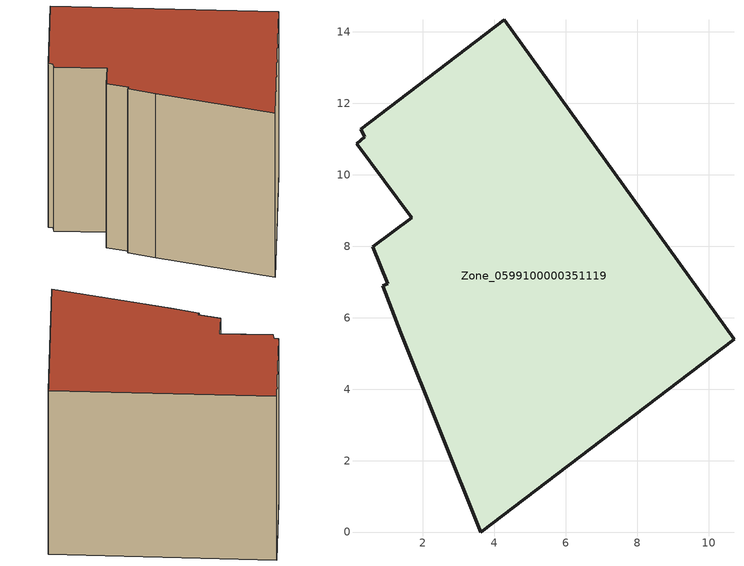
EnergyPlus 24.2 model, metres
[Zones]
Zone_0599100000351119
 floor ground (C_G): 0.27,11.28 4.28,14.33 10.71,5.4 3.63,0 1.39,5.58 0.89,6.89 1.03,6.95 0.61,7.98 1.7,8.8 0.15,10.87 0.38,11.06 z0
 wall outside (C_F): 0.61,7.98 1.03,6.95 0.89,6.89 1.39,5.58 3.63,0 10.71,5.4 4.28,14.33 0.27,11.28 0.38,11.06 0.15,10.87 1.7,8.8 0.61,7.98 z0:9.45
 roof outside (C_R): 0.38,11.06 0.15,10.87 1.7,8.8 0.61,7.98 1.03,6.95 0.89,6.89 1.39,5.58 3.63,0 10.71,5.4 4.28,14.33 0.27,11.28 z9.45
[BUILDING]
Pand.0599100000351119: North Axis=0; Terrain=City; Loads Convergence Tolerance Value=0.04; Temperature Convergence Tolerance Value=0.4; Solar Distribution=FullExterior; Maximum Number of Warmup Days=25; Minimum Number of Warmup Days=1
[Site:Location]
Rotterdam.The.Hague.AP_ZH_NLD Design_Conditions: Latitude=51.96; Longitude=4.45; Time Zone=1; Elevation=-4.5
[SITE:GROUNDTEMPERATURE:BUILDINGSURFACE]
18, 18, 18, 18, 18, 18, 18, 18, 18, 18, 18, 18
[MATERIAL] Thermal Absorptance=0.9; Solar Absorptance=0.7; Visible Absorptance=0.7
Name | Roughness | Thickness | Conductivity | Density | Specific Heat
G.TC.1992-2005 | MediumSmooth | 0.15 | 0.06 | 540 | 1210
F.TC.1992-2005 | Rough | 0.3 | 0.12 | 1920 | 840
R.TC.1992-2005 | MediumRough | 0.2 | 0.08 | 1500 | 1000
[CONSTRUCTION]
C_G: G.TC.1992-2005
C_F: F.TC.1992-2005
C_R: R.TC.1992-2005
[ZONE]
Zone_0599100000351119: Type=1; Multiplier=1; Ceiling Height=Autocalculate; Volume=Autocalculate; Floor Area=autocalculate; Part of Total Floor Area=Yes
[ZONEINFILTRATION:DESIGNFLOWRATE]
Infil_Zone_0599100000351119: Zone or ZoneList or Space or SpaceList=Zone_0599100000351119; Schedule=AlwaysOn; Design Flow Rate Calculation Method=Flow/Area; Flow Rate per Floor Area=0.0015; Constant Term Coefficient=1; Temperature Term Coefficient=0; Velocity Term Coefficient=0; Velocity Squared Term Coefficient=0
[HVACTEMPLATE:ZONE:IDEALLOADSAIRSYSTEM]
Zone_0599100000351119: Maximum Heating Supply Air Temperature=50; Minimum Cooling Supply Air Temperature=13; Maximum Heating Supply Air Humidity Ratio=0.0156; Minimum Cooling Supply Air Humidity Ratio=0.0077; Heating Limit=NoLimit; Cooling Limit=NoLimit; Dehumidification Control Type=ConstantSensibleHeatRatio; Cooling Sensible Heat Ratio=0.7; Dehumidification Setpoint=60; Humidification Control Type=None; Humidification Setpoint=30; Outdoor Air Method=None; Outdoor Air Flow Rate per Person=0.00944; Outdoor Air Flow Rate per Zone Floor Area=0; Outdoor Air Flow Rate per Zone=0; Demand Controlled Ventilation Type=None; Outdoor Air Economizer Type=NoEconomizer; Heat Recovery Type=None; Sensible Heat Recovery Effectiveness=0.7; Latent Heat Recovery Effectiveness=0.65
[ZONECONTROL:THERMOSTAT]
ThermostatControl_Zone_0599100000351119: Zone or ZoneList=Zone_0599100000351119; Control Type Schedule=DualSetpointControlType; Control 1=Thermostat_Zone_0599100000351119; Temperature Difference Between Cutout And Setpoint=0
[THERMOSTATSETPOINT:DUALSETPOINT]
Thermostat_Zone_0599100000351119: Heating Setpoint Temperature Schedule=HeatingSetpoint_Zone_0599100000351119; Cooling Setpoint Temperature Schedule=CoolingSetpoint_Zone_0599100000351119
[SCHEDULE:COMPACT]
HeatingSetpoint_Zone_0599100000351119: Through: 12/31, For: AllDays, Until: 24:00, 21
CoolingSetpoint_Zone_0599100000351119: Through: 12/31, For: AllDays, Until: 24:00, 24
DualSetpointControlType: Through: 12/31, For: AllDays, Until: 24:00, 4
AlwaysOn: Through: 12/31, For: AllDays, Until: 24:00, 1
